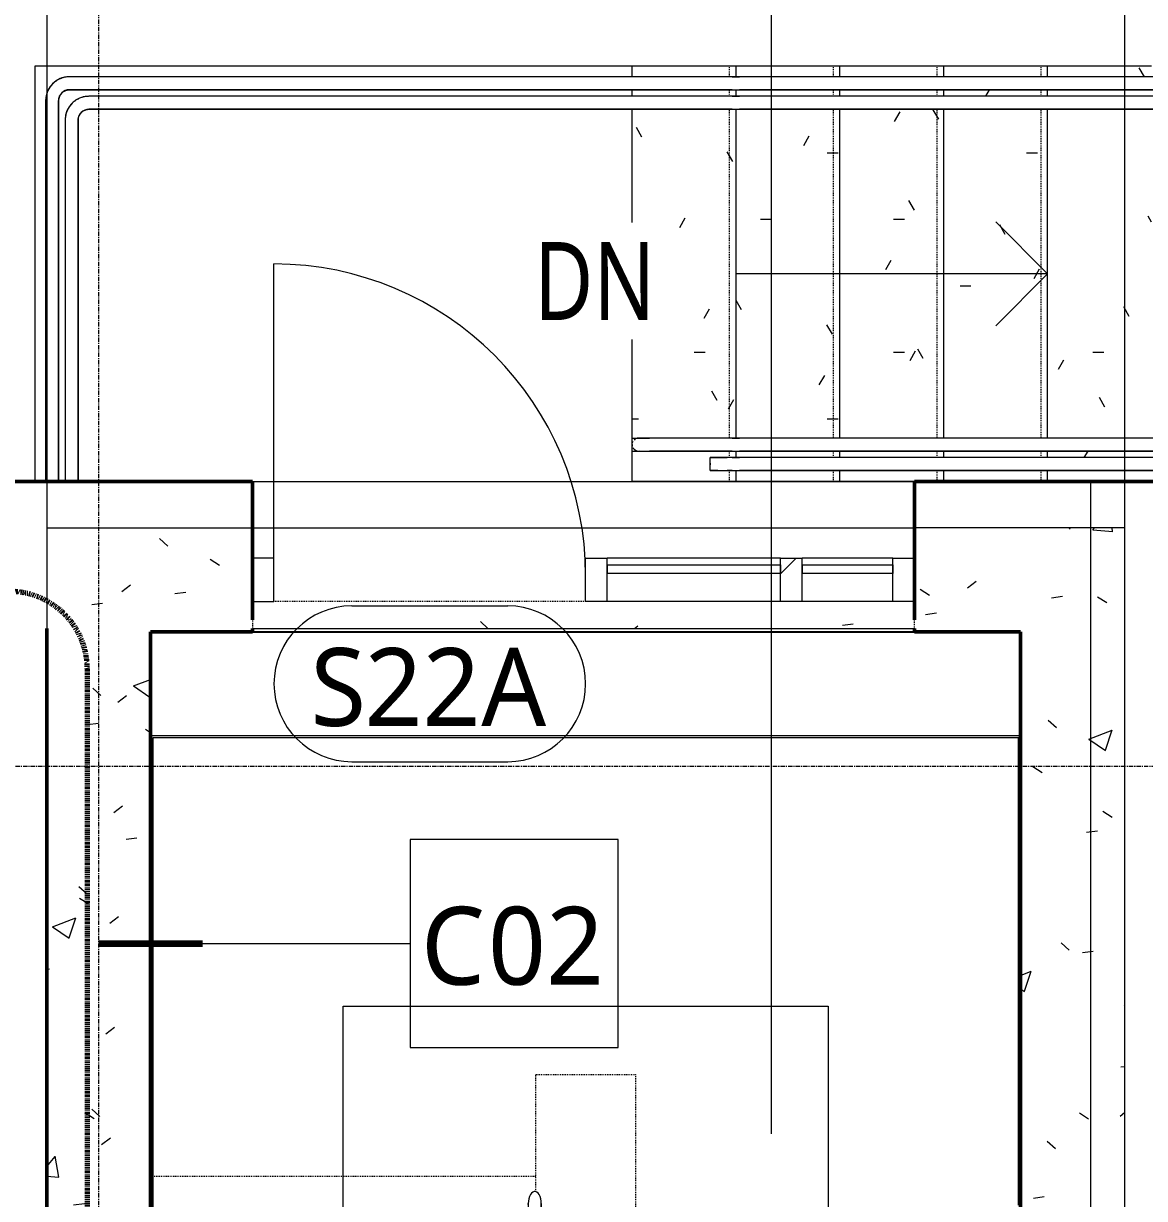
# Model space of a CAD drawing. Header units: inches. Extents: x -1548 to 1644, y -860 to 924.
# Drawn here: x -599.7 to -470.2, y 447.5 to 583.3 of the extents above; entities that cross this region are included whole.
import ezdxf

# ---------------------------------------------------------------- set-up
doc = ezdxf.new("R2010")
doc.units = ezdxf.units.IN
doc.header["$MEASUREMENT"] = 0
for name, pattern in [('Dash Dot 3_16_', [0.3125, 0.1875, -0.0625, 0, -0.0625]), ('Grid Line', [0.875, 0.5, -0.125, 0.125, -0.125]), ('Overhead 1_16_', [0.101562, 0.0625, -0.039062])]:
    doc.linetypes.add(name, pattern=pattern)
for name, color, linetype, lineweight in [('A-ANNO-DIMS', 211, 'Continuous', 9), ('A-ANNO-DIMS-96', 211, 'Continuous', 9), ('A-ANNO-SYMB', 150, 'Continuous', 9), ('A-DOOR', 31, 'Continuous', 13), ('A-DOOR-IDEN', 31, 'Continuous', 9), ('A-FLOR', 192, 'Continuous', 13), ('A-FLOR-HRAL', 11, 'Continuous', 9), ('A-GLAZ-CURT', 52, 'Continuous', 9), ('A-GLAZ-CWMG', 51, 'Continuous', 9), ('A-WALL', 113, 'Continuous', 13), ('A-WALL-IDEN', 211, 'Continuous', 9), ('A-WALL-PATT', 111, 'Continuous', 13), ('E-ARBL-BNDY', 71, 'Continuous', 9), ('G-ANNO-SYMB', 111, 'Continuous', 9), ('S-FNDN', 32, 'Continuous', 13), ('S-GRID', 1, 'Continuous', 9), ('S-STRS', 31, 'Continuous', 9), ('S-STRS-ANNO', 31, 'Continuous', 9), ('S-STRS-IDEN', 31, 'Continuous', 9), ('S-STRS-MBND', 31, 'Overhead 1_16_', 9)]:
    doc.layers.add(name, color=color, linetype=linetype, lineweight=lineweight)
doc.styles.add('Trebuchet MS', font='trebuc.ttf', dxfattribs={"width": 0.8, "height": 9})
doc.styles.add('Trebuchet MS_1', font='trebuc.ttf', dxfattribs={"height": 9})
doc.dimstyles.new('Linear_-_3_32__Trebuchet_MS', dxfattribs={"dimscale": 12, "dimtxt": 9.278558, "dimasz": 0.375, "dimexe": 0.5, "dimexo": 0.5, "dimgap": 0.125, "dimtad": 1, "dimdec": 4, "dimrnd": 0.0625, "dimzin": 3, "dimdsep": 46, "dimlunit": 4, "dimtxsty": 'Trebuchet MS', "dimblk1": 'OBLIQUE', "dimblk2": 'OBLIQUE', "dimsah": 1, "dimcen": 0.09, "dimdle": 0.375, "dimazin": 0, "dimtfac": 1, "dimtdec": 4, "dimtix": 1, "dimtmove": 0, "dimatfit": 3, "dimfxl": 1, "dimtvp": 1, "dimfrac": 2, "dimtolj": 1, "dimtzin": 0, "dimarcsym": 2})
pattern_1 = [(50, (0, 0), (27.5427, -2.4099), [2.88, -31.68]), (355, (0, 0), (-5.3278, 28.8843), [2.304, -25.344]), (100.451, (2.295, -0.2), (22.2153, 26.4739), [2.448, -26.924]), (46.184, (0, 7.68), (40.9819, -6.3564), [4.32, -47.52]), (96.636, (3.415, 7.15), (35.8907, 37.4062), [3.671, -40.386]), (351.184, (0, 7.68), (35.891, 37.4062), [3.456, -38.016]), (21, (3.84, 5.76), (22.92104, -15.4607), [2.88, -31.68]), (326, (3.84, 5.76), (9.3435, 27.8457), [2.304, -25.344]), (71.451, (5.75, 4.472), (32.2648, 12.3844), [2.448, -26.924]), (37.5, (0, 0), (0.46686, 12.78271), [1.267, -23.77, 1.267, -24.461, -25.44]), (37.5, (0, 0), (0.46686, 12.78271), [-50.765, 1.267, -24.173]), (7.5, (0, 0), (10.1016, 15.1451), [1.267, -13.402, 1.267, -23.194, -9.696]), (7.5, (0, 0), (10.1016, 15.1451), [-39.13, 1.267, -8.429]), (327.5, (-8.563, 0), (20.49916, -0.86578), [1.267, -8.333, 1.267, -28.685, -39.744]), (327.5, (-8.563, 0), (20.49916, -0.86578), [-39.552, 1.267, -38.477]), (317.5, (-12.403, 0), (22.39478, 3.8443), [1.267, -11.213, 1.267, -18.624, -28.224]), (317.5, (-12.403, 0), (22.39478, 3.8443), [-32.371, 1.267, -26.957])]
pattern_2 = [(0, (0, 0), (30.72, 7.68), [1.267, -21.773, 1.267, -21.773, -122.88]), (0, (0, 0), (30.72, 7.68), [-46.08, 1.267, -44.813, 1.267, -21.773, -53.76]), (0, (0, 0), (30.72, 7.68), [-115.2, 1.267, -14.093, 1.267, -37.133]), (120, (11.52, 3.84), (-22.011075, 22.7643), [1.267, -21.773, 1.267, -21.773, -122.88]), (120, (11.52, 3.84), (-22.011075, 22.7643), [-46.08, 1.267, -44.813, 1.267, -21.773, -53.76]), (120, (11.52, 3.84), (-22.011075, 22.7643), [-115.2, 1.267, -14.093, 1.267, -37.133]), (240, (15.36, 19.2), (-8.708925, -30.4443), [1.267, -21.773, 1.267, -21.773, -122.88]), (240, (15.36, 19.2), (-8.708925, -30.4443), [-46.08, 1.267, -44.813, 1.267, -21.773, -53.76]), (240, (15.36, 19.2), (-8.708925, -30.4443), [-115.2, 1.267, -14.093, 1.267, -37.133])]

# ---------------------------------------------------------------- blocks, each defined once
blk = doc.blocks.new('Snowdon Towers Sample Electrical_rvt-1-L1')
at = {"layer": 'E-ARBL-BNDY', "color": 253}
for p in [(-602.38, 530.38), (-476.38, 230.5)]:
    blk.add_line(p, (-476.38, 530.38), dxfattribs=at)
blk = doc.blocks.new('Handrail Type - Handrail_Internal_-881978-L1')
at = {"layer": 'A-FLOR-HRAL'}
for p, q in [((-541.38, 446.94), (-541.38, 416.09)), ((-539.88, 416.5), (-539.88, 446.94))]:
    blk.add_line(p, q, dxfattribs=at)
at = {"layer": 'A-FLOR-HRAL', "flags": 128}
for points in [[(-539.88, 446.94), (-539.89, 447.23), (-539.94, 447.51), (-540.02, 447.76), (-540.12, 447.98), (-540.25, 448.15), (-540.39, 448.27), (-540.55, 448.34), (-540.7, 448.34), (-540.86, 448.27), (-541, 448.15), (-541.13, 447.98), (-541.23, 447.76), (-541.31, 447.51), (-541.36, 447.23), (-541.38, 446.94)], [(-539.88, 446.94), (-539.89, 446.64), (-539.94, 446.36), (-540.02, 446.11), (-540.12, 445.89), (-540.25, 445.72), (-540.39, 445.6), (-540.55, 445.54), (-540.7, 445.54), (-540.86, 445.6), (-541, 445.72), (-541.13, 445.89), (-541.23, 446.11), (-541.31, 446.36), (-541.36, 446.64), (-541.38, 446.94)], [(-541.38, 383.55), (-541.38, 383.66), (-541.38, 383.77), (-541.38, 383.88), (-541.38, 383.99), (-541.38, 384.09), (-541.38, 384.2), (-541.38, 384.31)], [(-539.88, 384.61), (-539.88, 384.52), (-539.88, 384.42), (-539.88, 384.31)]]:
    blk.add_lwpolyline(points, dxfattribs=at)
blk = doc.blocks.new('Door-Curtain-Wall-Single-Storefront - Door-Curtain-Wall-Single-Storefront-2335352-L1')
at = {"layer": 'A-DOOR', "lineweight": 9}
blk.add_line((-18, 2.5), (-18, 36.5), dxfattribs=at)
blk.add_arc((-18, 0.5), 36, 360, 90, dxfattribs=at)
blk = doc.blocks.new('Rectangular Mullion - 2_5_ x 5_ rectangular _Orange_-2335353-L1')
at = {"layer": 'A-GLAZ-CWMG'}
h = blk.add_hatch(dxfattribs=at)
h.set_pattern_fill('FP_2', color=256, style=0, pattern_type=2)
h.set_pattern_definition([(315, (496.75, 519), (6.36396, 6.36396), [])])
h.paths.add_polyline_path([(0, 2.5), (0, -2.5), (-2.5, -2.5), (-2.5, 2.5)])
at = {"layer": 'A-GLAZ-CWMG', "lineweight": 20}
for p, q in [((0, 2.5), (-2.5, 2.5)), ((-2.5, 2.5), (-2.5, -2.5)), ((0, 2.5), (0, -2.5)), ((-2.5, -2.5), (0, -2.5))]:
    blk.add_line(p, q, dxfattribs=at)
blk = doc.blocks.new('Rectangular Mullion - 2_5_ x 5_ rectangular _Orange_-2335354-L1')
at = {"layer": 'A-GLAZ-CWMG'}
h = blk.add_hatch(dxfattribs=at)
h.set_pattern_fill('FP_3', color=256, style=0, pattern_type=2)
h.set_pattern_definition([(225, (-573.25, 519), (6.36396, -6.36396), [])])
h.paths.add_polyline_path([(-2.5, 2.5), (-2.5, -2.5), (0, -2.5), (0, 2.5)])
at = {"layer": 'A-GLAZ-CWMG', "lineweight": 20}
for p, q in [((0, 2.5), (-2.5, 2.5)), ((-2.5, 2.5), (-2.5, -2.5)), ((0, 2.5), (0, -2.5)), ((-2.5, -2.5), (0, -2.5))]:
    blk.add_line(p, q, dxfattribs=at)
blk = doc.blocks.new('System Panel - Glazed-958540-L1')
at = {"layer": 'A-GLAZ-CURT'}
for p, q in [((-5.25, 1.75), (5.25, 1.75)), ((-5.25, 1.75), (-5.25, 0.75)), ((5.25, 1.75), (5.25, 0.75)), ((5.25, 0.75), (-5.25, 0.75))]:
    blk.add_line(p, q, dxfattribs=at)
blk = doc.blocks.new('Rectangular Mullion - 2_5_ x 5_ rectangular _Orange_-946229-L1')
at = {"layer": 'A-GLAZ-CWMG'}
for p, q in [((-499.25, 521.5), (-509.75, 521.5)), ((-499.25, 516.5), (-509.75, 516.5))]:
    blk.add_line(p, q, dxfattribs=at)
blk = doc.blocks.new('Rectangular Mullion - 2_5_ x 5_ rectangular _Black_-959433-L1')
at = {"layer": 'A-GLAZ-CWMG'}
h = blk.add_hatch(dxfattribs=at)
h.set_pattern_fill('FP_4', color=256, style=0, pattern_type=2)
h.set_pattern_definition([(315, (511, 519), (6.36396, 6.36396), [])])
h.paths.add_polyline_path([(1.25, 2.5), (1.25, -2.5), (-1.25, -2.5), (-1.25, 2.5)])
at = {"layer": 'A-GLAZ-CWMG', "lineweight": 20}
for p, q in [((1.25, 2.5), (-1.25, 2.5)), ((-1.25, 2.5), (-1.25, -2.5)), ((1.25, 2.5), (1.25, -2.5)), ((-1.25, -2.5), (1.25, -2.5))]:
    blk.add_line(p, q, dxfattribs=at)
blk = doc.blocks.new('System Panel - Glazed-959385-L1')
at = {"layer": 'A-GLAZ-CURT'}
for p, q in [((-10, 1.75), (10, 1.75)), ((-10, 1.75), (-10, 0.75)), ((10, 1.75), (10, 0.75)), ((10, 0.75), (-10, 0.75))]:
    blk.add_line(p, q, dxfattribs=at)
blk = doc.blocks.new('Rectangular Mullion - 2_5_ x 5_ rectangular _Orange_-959425-L1')
at = {"layer": 'A-GLAZ-CWMG'}
for p, q in [((-512.25, 521.5), (-532.25, 521.5)), ((-512.25, 516.5), (-532.25, 516.5))]:
    blk.add_line(p, q, dxfattribs=at)
blk = doc.blocks.new('Rectangular Mullion - 2_5_ x 5_ rectangular _Black_-V27-L1')
at = {"layer": 'A-GLAZ-CWMG', "lineweight": 20}
for p, q in [((1.25, 2.5), (-1.25, 2.5)), ((-1.25, 2.5), (-1.25, -2.5)), ((1.25, 2.5), (1.25, -2.5)), ((-1.25, -2.5), (1.25, -2.5))]:
    blk.add_line(p, q, dxfattribs=at)
blk = doc.blocks.new('Top Rail Type - Top Rail_Internal_-2235282-L1')
at = {"layer": 'A-FLOR-HRAL'}
for p, q in [((-517.84, 533.13), (-518.38, 533.13)), ((-385.71, 533.13), (-517.29, 533.13)), ((-518.38, 531.63), (-517.84, 531.63)), ((-517.29, 531.63), (-385.71, 531.63))]:
    blk.add_line(p, q, dxfattribs=at)
at = {"layer": 'A-FLOR-HRAL', "flags": 128}
for points in [[(-518.38, 533.13), (-518.42, 533.13), (-518.47, 533.13), (-518.52, 533.13), (-518.57, 533.13), (-518.62, 533.13), (-518.67, 533.13), (-518.72, 533.13), (-518.77, 533.13), (-518.82, 533.13), (-518.86, 533.13), (-518.91, 533.13), (-518.95, 533.13), (-519, 533.13), (-519.04, 533.13), (-519.08, 533.13), (-519.12, 533.13), (-519.16, 533.13), (-519.2, 533.13), (-519.24, 533.13), (-519.27, 533.13), (-519.31, 533.13), (-519.34, 533.13), (-519.37, 533.13), (-519.4, 533.13), (-519.43, 533.13), (-519.45, 533.13), (-519.48, 533.13), (-519.5, 533.13), (-519.52, 533.13), (-519.54, 533.13), (-519.56, 533.13), (-519.57, 533.13), (-519.59, 533.13), (-519.6, 533.13), (-519.61, 533.13), (-519.61, 533.13), (-519.62, 533.13), (-519.62, 533.13), (-519.63, 533.13)], [(-517.29, 533.13), (-517.33, 533.13), (-517.38, 533.13), (-517.43, 533.13), (-517.47, 533.13), (-517.52, 533.13), (-517.57, 533.13), (-517.62, 533.13), (-517.67, 533.13), (-517.72, 533.13), (-517.77, 533.13), (-517.82, 533.13), (-517.84, 533.13)], [(-519.63, 531.63), (-519.62, 531.63), (-519.62, 531.63), (-519.62, 531.63), (-519.61, 531.63), (-519.6, 531.63), (-519.59, 531.63), (-519.58, 531.63), (-519.56, 531.63), (-519.54, 531.63), (-519.53, 531.63), (-519.51, 531.63), (-519.48, 531.63), (-519.46, 531.63), (-519.43, 531.63), (-519.41, 531.63), (-519.38, 531.63), (-519.35, 531.63), (-519.31, 531.63), (-519.28, 531.63), (-519.25, 531.63), (-519.21, 531.63), (-519.17, 531.63), (-519.13, 531.63), (-519.09, 531.63), (-519.05, 531.63), (-519.01, 531.63), (-518.96, 531.63), (-518.92, 531.63), (-518.87, 531.63), (-518.83, 531.63), (-518.78, 531.63), (-518.73, 531.63), (-518.69, 531.63), (-518.64, 531.63), (-518.59, 531.63), (-518.54, 531.63), (-518.49, 531.63), (-518.44, 531.63), (-518.39, 531.63), (-518.38, 531.63)], [(-517.84, 531.63), (-517.79, 531.63), (-517.74, 531.63), (-517.69, 531.63), (-517.64, 531.63), (-517.59, 531.63), (-517.54, 531.63), (-517.49, 531.63), (-517.45, 531.63), (-517.4, 531.63), (-517.35, 531.63), (-517.31, 531.63), (-517.29, 531.63)]]:
    blk.add_lwpolyline(points, dxfattribs=at)
blk = doc.blocks.new('Top Rail Type - Top Rail_Internal_-V79-L1')
at = {"layer": 'A-FLOR-HRAL'}
for p, q in [((-520.38, 531.63), (-520.38, 533.13)), ((-520.38, 533.13), (-518.38, 533.13)), ((-517.84, 533.13), (-518.38, 533.13)), ((-517.84, 533.13), (-516.96, 533.13)), ((-373.79, 533.13), (-516.96, 533.13)), ((-520.38, 531.63), (-518.38, 531.63)), ((-517.84, 531.63), (-518.38, 531.63)), ((-517.84, 531.63), (-516.96, 531.63)), ((-373.79, 531.63), (-516.96, 531.63))]:
    blk.add_line(p, q, dxfattribs=at)
blk = doc.blocks.new('Handrail Type - Handrail_Internal_-2235297-L1')
at = {"layer": 'A-FLOR-HRAL'}
for p, q in [((-519, 533.13), (-520.38, 533.13)), ((-520.38, 532.47), (-520.38, 532.28)), ((-520.38, 531.63), (-519.46, 531.63))]:
    blk.add_line(p, q, dxfattribs=at)
at = {"layer": 'A-FLOR-HRAL', "flags": 128}
for points in [[(-517.29, 533.13), (-517.33, 533.13), (-517.38, 533.13), (-517.43, 533.13), (-517.47, 533.13), (-517.52, 533.13), (-517.57, 533.13), (-517.62, 533.13), (-517.67, 533.13), (-517.72, 533.13), (-517.77, 533.13), (-517.82, 533.13), (-517.84, 533.13)], [(-517.84, 531.63), (-517.79, 531.63), (-517.74, 531.63), (-517.69, 531.63), (-517.64, 531.63), (-517.59, 531.63), (-517.54, 531.63), (-517.49, 531.63), (-517.45, 531.63), (-517.4, 531.63), (-517.35, 531.63), (-517.31, 531.63), (-517.29, 531.63)]]:
    blk.add_lwpolyline(points, dxfattribs=at)
blk = doc.blocks.new('Handrail Type - Handrail_Internal_-V80-L1')
at = {"layer": 'A-FLOR-HRAL'}
for p, q in [((-520.38, 531.63), (-520.38, 533.13)), ((-519, 533.13), (-520.38, 533.13)), ((-517.84, 533.13), (-517.29, 533.13)), ((-519.46, 531.63), (-520.38, 531.63)), ((-517.84, 531.63), (-517.29, 531.63))]:
    blk.add_line(p, q, dxfattribs=at)
blk = doc.blocks.new('Handrail Type - Handrail_Internal_-2235311-L1')
at = {"layer": 'A-FLOR-HRAL'}
for p, q in [((-517.84, 535.38), (-527.38, 535.38)), ((-385.71, 535.38), (-517.29, 535.38)), ((-527.38, 533.88), (-517.84, 533.88)), ((-517.29, 533.88), (-385.71, 533.88))]:
    blk.add_line(p, q, dxfattribs=at)
at = {"layer": 'A-FLOR-HRAL', "flags": 128}
for points in [[(-527.38, 535.38), (-527.42, 535.38), (-527.47, 535.38), (-527.52, 535.38), (-527.57, 535.38), (-527.62, 535.38), (-527.67, 535.38), (-527.72, 535.38), (-527.77, 535.38), (-527.82, 535.38), (-527.86, 535.38), (-527.91, 535.38), (-527.95, 535.38), (-528, 535.38), (-528.04, 535.38), (-528.08, 535.38), (-528.12, 535.38), (-528.16, 535.38), (-528.2, 535.38), (-528.24, 535.38), (-528.27, 535.38), (-528.31, 535.38), (-528.34, 535.38), (-528.37, 535.38), (-528.4, 535.38), (-528.43, 535.38), (-528.45, 535.38), (-528.48, 535.38), (-528.5, 535.38), (-528.52, 535.38), (-528.54, 535.38), (-528.56, 535.38), (-528.57, 535.38), (-528.59, 535.38), (-528.6, 535.38), (-528.61, 535.38), (-528.61, 535.38), (-528.62, 535.38), (-528.62, 535.38), (-528.63, 535.38)], [(-517.29, 535.38), (-517.33, 535.38), (-517.38, 535.38), (-517.43, 535.38), (-517.47, 535.38), (-517.52, 535.38), (-517.57, 535.38), (-517.62, 535.38), (-517.67, 535.38), (-517.72, 535.38), (-517.77, 535.38), (-517.82, 535.38), (-517.84, 535.38)], [(-528.63, 533.88), (-528.62, 533.88), (-528.62, 533.88), (-528.62, 533.88), (-528.61, 533.88), (-528.6, 533.88), (-528.59, 533.88), (-528.58, 533.88), (-528.56, 533.88), (-528.54, 533.88), (-528.53, 533.88), (-528.51, 533.88), (-528.48, 533.88), (-528.46, 533.88), (-528.43, 533.88), (-528.41, 533.88), (-528.38, 533.88), (-528.35, 533.88), (-528.31, 533.88), (-528.28, 533.88), (-528.25, 533.88), (-528.21, 533.88), (-528.17, 533.88), (-528.13, 533.88), (-528.09, 533.88), (-528.05, 533.88), (-528.01, 533.88), (-527.96, 533.88), (-527.92, 533.88), (-527.87, 533.88), (-527.83, 533.88), (-527.78, 533.88), (-527.73, 533.88), (-527.69, 533.88), (-527.64, 533.88), (-527.59, 533.88), (-527.54, 533.88), (-527.49, 533.88), (-527.44, 533.88), (-527.39, 533.88), (-527.38, 533.88)], [(-517.84, 533.88), (-517.79, 533.88), (-517.74, 533.88), (-517.69, 533.88), (-517.64, 533.88), (-517.59, 533.88), (-517.54, 533.88), (-517.49, 533.88), (-517.45, 533.88), (-517.4, 533.88), (-517.35, 533.88), (-517.31, 533.88), (-517.29, 533.88)]]:
    blk.add_lwpolyline(points, dxfattribs=at)
at = {"layer": 'A-FLOR-HRAL'}
for start, end in [(150, 165), (90, 135), (82.3804, 90), (180, 195), (210, 270), (270, 282.7971)]:
    blk.add_arc((-528.63, 534.63), 0.75, start, end, dxfattribs=at)
blk = doc.blocks.new('Handrail Type - Handrail_Internal_-V81-L1')
at = {"layer": 'A-FLOR-HRAL'}
for p, q in [((-529.38, 533.88), (-529.38, 535.38)), ((-529.38, 535.38), (-527.38, 535.38)), ((-517.84, 535.38), (-527.38, 535.38)), ((-517.84, 535.38), (-516.96, 535.38)), ((-373.79, 535.38), (-516.96, 535.38)), ((-529.38, 533.88), (-527.38, 533.88)), ((-517.84, 533.88), (-527.38, 533.88)), ((-517.84, 533.88), (-516.96, 533.88)), ((-373.79, 533.88), (-516.96, 533.88))]:
    blk.add_line(p, q, dxfattribs=at)
blk = doc.blocks.new('Top Rail Type - Top Rail_Internal_-2235614-L1')
at = {"layer": 'A-FLOR-HRAL'}
for p, q in [((-517.84, 577.13), (-594.38, 577.13)), ((-385.71, 577.13), (-517.29, 577.13)), ((-594.38, 575.62), (-517.84, 575.62)), ((-517.29, 575.62), (-385.71, 575.62)), ((-597.13, 574.38), (-597.13, 533.38)), ((-595.63, 533.38), (-595.63, 574.38)), ((-597.13, 533.38), (-597.13, 530.38)), ((-595.63, 530.38), (-595.63, 533.38))]:
    blk.add_line(p, q, dxfattribs=at)
at = {"layer": 'A-FLOR-HRAL', "flags": 128}
for points in [[(-594.38, 577.13), (-594.48, 577.12), (-594.59, 577.12), (-594.7, 577.11), (-594.81, 577.09), (-594.92, 577.07), (-595.03, 577.05), (-595.13, 577.02), (-595.24, 576.99), (-595.34, 576.95), (-595.45, 576.91), (-595.55, 576.86), (-595.64, 576.81), (-595.74, 576.76), (-595.84, 576.7), (-595.93, 576.64), (-596.02, 576.58), (-596.1, 576.51), (-596.19, 576.44), (-596.27, 576.37), (-596.35, 576.29), (-596.42, 576.21), (-596.49, 576.13), (-596.56, 576.04), (-596.63, 575.95), (-596.69, 575.86), (-596.75, 575.77), (-596.8, 575.67), (-596.85, 575.57), (-596.9, 575.47), (-596.94, 575.37), (-596.98, 575.27), (-597.01, 575.16), (-597.04, 575.06), (-597.06, 574.95), (-597.08, 574.84), (-597.1, 574.73), (-597.11, 574.62), (-597.12, 574.51), (-597.12, 574.4), (-597.13, 574.38)], [(-517.29, 577.13), (-517.33, 577.13), (-517.38, 577.13), (-517.43, 577.13), (-517.47, 577.13), (-517.52, 577.13), (-517.57, 577.13), (-517.62, 577.13), (-517.67, 577.13), (-517.72, 577.13), (-517.77, 577.13), (-517.82, 577.13), (-517.84, 577.13)], [(-595.63, 574.38), (-595.62, 574.42), (-595.62, 574.47), (-595.62, 574.52), (-595.61, 574.57), (-595.6, 574.62), (-595.59, 574.67), (-595.58, 574.72), (-595.56, 574.77), (-595.54, 574.82), (-595.53, 574.86), (-595.51, 574.91), (-595.48, 574.95), (-595.46, 575), (-595.43, 575.04), (-595.41, 575.08), (-595.38, 575.12), (-595.35, 575.16), (-595.31, 575.2), (-595.28, 575.24), (-595.25, 575.27), (-595.21, 575.31), (-595.17, 575.34), (-595.13, 575.37), (-595.09, 575.4), (-595.05, 575.43), (-595.01, 575.45), (-594.96, 575.48), (-594.92, 575.5), (-594.87, 575.52), (-594.83, 575.54), (-594.78, 575.56), (-594.73, 575.57), (-594.69, 575.59), (-594.64, 575.6), (-594.59, 575.61), (-594.54, 575.61), (-594.49, 575.62), (-594.44, 575.62), (-594.39, 575.62), (-594.38, 575.62)], [(-517.84, 575.62), (-517.79, 575.62), (-517.74, 575.62), (-517.69, 575.62), (-517.64, 575.62), (-517.59, 575.62), (-517.54, 575.62), (-517.49, 575.62), (-517.45, 575.62), (-517.4, 575.62), (-517.35, 575.62), (-517.31, 575.62), (-517.29, 575.62)]]:
    blk.add_lwpolyline(points, dxfattribs=at)
blk = doc.blocks.new('Top Rail Type - Top Rail_Internal_-V82-L1')
at = {"layer": 'A-FLOR-HRAL'}
for p, q in [((-517.84, 577.13), (-594.38, 577.13)), ((-517.84, 577.13), (-516.96, 577.13)), ((-373.79, 577.13), (-516.96, 577.13)), ((-517.84, 575.63), (-594.38, 575.63)), ((-517.84, 575.63), (-516.96, 575.63)), ((-373.79, 575.63), (-516.96, 575.63)), ((-597.13, 574.38), (-597.13, 530.38)), ((-595.63, 574.38), (-595.63, 530.38))]:
    blk.add_line(p, q, dxfattribs=at)
for radius in [2.75, 1.25]:
    blk.add_arc((-594.38, 574.38), radius, 90, 180, dxfattribs=at)
blk = doc.blocks.new('Handrail Type - Handrail_Internal_-2235629-L1')
at = {"layer": 'A-FLOR-HRAL', "flags": 128}
for points in [[(-594.38, 577.13), (-594.48, 577.12), (-594.59, 577.12), (-594.7, 577.11), (-594.81, 577.09), (-594.92, 577.07), (-595.03, 577.05), (-595.13, 577.02), (-595.24, 576.99), (-595.34, 576.95), (-595.45, 576.91), (-595.55, 576.86), (-595.64, 576.81), (-595.74, 576.76), (-595.84, 576.7), (-595.93, 576.64), (-596.02, 576.58), (-596.1, 576.51), (-596.19, 576.44), (-596.27, 576.37), (-596.35, 576.29), (-596.42, 576.21), (-596.49, 576.13), (-596.56, 576.04), (-596.63, 575.95), (-596.69, 575.86), (-596.75, 575.77), (-596.8, 575.67), (-596.85, 575.57), (-596.9, 575.47), (-596.94, 575.37), (-596.98, 575.27), (-597.01, 575.16), (-597.04, 575.06), (-597.06, 574.95), (-597.08, 574.84), (-597.1, 574.73), (-597.11, 574.62), (-597.12, 574.51), (-597.12, 574.4)], [(-517.29, 577.13), (-517.33, 577.13), (-517.38, 577.13), (-517.43, 577.13), (-517.47, 577.13), (-517.52, 577.13), (-517.57, 577.13), (-517.62, 577.13), (-517.67, 577.13), (-517.72, 577.13), (-517.77, 577.13), (-517.82, 577.13), (-517.84, 577.13)], [(-517.84, 575.63), (-517.79, 575.63), (-517.74, 575.63), (-517.69, 575.63), (-517.64, 575.63), (-517.59, 575.63), (-517.54, 575.63), (-517.49, 575.63), (-517.45, 575.63), (-517.4, 575.63), (-517.35, 575.63), (-517.31, 575.63), (-517.29, 575.63)]]:
    blk.add_lwpolyline(points, dxfattribs=at)
blk = doc.blocks.new('Handrail Type - Handrail_Internal_-V83-L1')
at = {"layer": 'A-FLOR-HRAL'}
for p, q in [((-517.84, 577.13), (-517.29, 577.13)), ((-517.84, 575.63), (-517.29, 575.63))]:
    blk.add_line(p, q, dxfattribs=at)
blk = doc.blocks.new('Handrail Type - Handrail_Internal_-2235643-L1')
at = {"layer": 'A-FLOR-HRAL'}
for p, q in [((-517.84, 574.88), (-592.13, 574.88)), ((-385.71, 574.88), (-517.29, 574.88)), ((-592.13, 573.37), (-517.84, 573.37)), ((-517.29, 573.37), (-385.71, 573.37)), ((-594.88, 572.13), (-594.88, 533.38)), ((-593.38, 533.38), (-593.38, 572.13)), ((-594.88, 533.38), (-594.88, 530.38)), ((-593.38, 530.38), (-593.38, 533.38))]:
    blk.add_line(p, q, dxfattribs=at)
at = {"layer": 'A-FLOR-HRAL', "flags": 128}
for points in [[(-592.13, 574.88), (-592.23, 574.87), (-592.34, 574.87), (-592.45, 574.86), (-592.56, 574.84), (-592.67, 574.82), (-592.78, 574.8), (-592.88, 574.77), (-592.99, 574.74), (-593.09, 574.7), (-593.2, 574.66), (-593.3, 574.61), (-593.39, 574.56), (-593.49, 574.51), (-593.59, 574.45), (-593.68, 574.39), (-593.77, 574.33), (-593.85, 574.26), (-593.94, 574.19), (-594.02, 574.12), (-594.1, 574.04), (-594.17, 573.96), (-594.24, 573.88), (-594.31, 573.79), (-594.38, 573.7), (-594.44, 573.61), (-594.5, 573.52), (-594.55, 573.42), (-594.6, 573.32), (-594.65, 573.22), (-594.69, 573.12), (-594.73, 573.02), (-594.76, 572.91), (-594.79, 572.81), (-594.81, 572.7), (-594.83, 572.59), (-594.85, 572.48), (-594.86, 572.37), (-594.87, 572.26), (-594.87, 572.15), (-594.88, 572.13)], [(-517.29, 574.88), (-517.33, 574.88), (-517.38, 574.88), (-517.43, 574.88), (-517.47, 574.88), (-517.52, 574.88), (-517.57, 574.88), (-517.62, 574.88), (-517.67, 574.88), (-517.72, 574.88), (-517.77, 574.88), (-517.82, 574.88), (-517.84, 574.88)], [(-593.38, 572.13), (-593.37, 572.17), (-593.37, 572.22), (-593.37, 572.27), (-593.36, 572.32), (-593.35, 572.37), (-593.34, 572.42), (-593.33, 572.47), (-593.31, 572.52), (-593.29, 572.57), (-593.28, 572.61), (-593.26, 572.66), (-593.23, 572.7), (-593.21, 572.75), (-593.18, 572.79), (-593.16, 572.83), (-593.13, 572.87), (-593.1, 572.91), (-593.06, 572.95), (-593.03, 572.99), (-593, 573.02), (-592.96, 573.06), (-592.92, 573.09), (-592.88, 573.12), (-592.84, 573.15), (-592.8, 573.18), (-592.76, 573.2), (-592.71, 573.23), (-592.67, 573.25), (-592.62, 573.27), (-592.58, 573.29), (-592.53, 573.31), (-592.48, 573.32), (-592.44, 573.34), (-592.39, 573.35), (-592.34, 573.36), (-592.29, 573.36), (-592.24, 573.37), (-592.19, 573.37), (-592.14, 573.37), (-592.13, 573.37)], [(-517.84, 573.37), (-517.79, 573.37), (-517.74, 573.37), (-517.69, 573.37), (-517.64, 573.37), (-517.59, 573.37), (-517.54, 573.37), (-517.49, 573.37), (-517.45, 573.37), (-517.4, 573.37), (-517.35, 573.37), (-517.31, 573.37), (-517.29, 573.37)]]:
    blk.add_lwpolyline(points, dxfattribs=at)
blk = doc.blocks.new('Handrail Type - Handrail_Internal_-V84-L1')
at = {"layer": 'A-FLOR-HRAL'}
for p, q in [((-517.84, 574.88), (-592.13, 574.88)), ((-517.84, 574.88), (-516.96, 574.88)), ((-373.79, 574.88), (-516.96, 574.88)), ((-517.84, 573.38), (-592.13, 573.38)), ((-517.84, 573.38), (-516.96, 573.38)), ((-373.79, 573.38), (-516.96, 573.38)), ((-594.88, 572.13), (-594.88, 530.38)), ((-593.38, 572.13), (-593.38, 530.38))]:
    blk.add_line(p, q, dxfattribs=at)
for radius in [2.75, 1.25]:
    blk.add_arc((-592.13, 572.13), radius, 90, 180, dxfattribs=at)
blk = doc.blocks.new('DIMBLOCK3-L1')
at = {"layer": 'A-ANNO-DIMS-96'}
for p, q in [((-774, 792.49), (-774, 798.49)), ((-597, 792.49), (-597, 798.49)), ((-774, 792.49), (-597, 792.49)), ((-774, 792.49), (-774, 506.38)), ((-597, 792.49), (-597, 519))]:
    blk.add_line(p, q, dxfattribs=at)
at = {"layer": 'A-ANNO-DIMS-96', "lineweight": 70}
for p, q in [((-774, 792.49), (-771.75, 794.74)), ((-597, 792.49), (-594.75, 794.74)), ((-774, 792.49), (-776.25, 790.24)), ((-597, 792.49), (-599.25, 790.24))]:
    blk.add_line(p, q, dxfattribs=at)
at = {"layer": 'A-ANNO-DIMS-96', "color": 0, "insert": (-699.1, 805.5), "char_height": 9, "width": 32.6479, "attachment_point": 1, "line_spacing_factor": 1.048425, "style": 'Trebuchet MS'}
blk.add_mtext('14\' - 9"', dxfattribs=at)
blk = doc.blocks.new('_Oblique')
at = {"color": 0, "linetype": 'ByBlock', "lineweight": -2}
blk.add_line((-0.5, -0.5), (0.5, 0.5), dxfattribs=at)
blk = doc.blocks.new('DIMBLOCK4-L1')
at = {"layer": 'A-ANNO-DIMS-96'}
for p, q in [((-597, 792.49), (-597, 798.49)), ((-472.5, 792.49), (-472.5, 798.49)), ((-597, 792.49), (-472.5, 792.49)), ((-597, 792.49), (-597, 519)), ((-472.5, 792.49), (-472.5, 447.94))]:
    blk.add_line(p, q, dxfattribs=at)
at = {"layer": 'A-ANNO-DIMS-96', "lineweight": 70}
for p, q in [((-597, 792.49), (-594.75, 794.74)), ((-472.5, 792.49), (-470.25, 794.74)), ((-597, 792.49), (-599.25, 790.24)), ((-472.5, 792.49), (-474.75, 790.24))]:
    blk.add_line(p, q, dxfattribs=at)
at = {"layer": 'A-ANNO-DIMS-96', "color": 0, "insert": (-556.77, 805.5), "char_height": 9, "width": 52.8406, "attachment_point": 1, "line_spacing_factor": 1.048425, "style": 'Trebuchet MS'}
blk.add_mtext('10\' - 4 1/2"', dxfattribs=at)
blk = doc.blocks.new('DIMBLOCK5-L1')
at = {"layer": 'A-ANNO-DIMS-96'}
for p, q in [((-472.5, 792.49), (-472.5, 798.49)), ((33, 792.49), (33, 798.49)), ((-472.5, 792.49), (33, 792.49)), ((-472.5, 792.49), (-472.5, 447.94)), ((33, 792.49), (33, 519))]:
    blk.add_line(p, q, dxfattribs=at)
at = {"layer": 'A-ANNO-DIMS-96', "lineweight": 70}
for p, q in [((-472.5, 792.49), (-470.25, 794.74)), ((33, 792.49), (35.25, 794.74)), ((-472.5, 792.49), (-474.75, 790.24)), ((33, 792.49), (30.75, 790.24))]:
    blk.add_line(p, q, dxfattribs=at)
at = {"layer": 'A-ANNO-DIMS-96', "color": 0, "insert": (-241.77, 805.5), "char_height": 9, "width": 52.8406, "attachment_point": 1, "line_spacing_factor": 1.048425, "style": 'Trebuchet MS'}
blk.add_mtext('42\' - 1 1/2"', dxfattribs=at)
blk = doc.blocks.new('DIMBLOCK17-L1')
at = {"layer": 'A-ANNO-DIMS-96'}
for p, q in [((-1338, 864.49), (-1338, 870.49)), ((753.06, 864.49), (753.06, 870.49)), ((-1342.5, 864.49), (757.56, 864.49)), ((-1338, 864.49), (-1338, 531)), ((753.06, 864.49), (753.06, 540.71))]:
    blk.add_line(p, q, dxfattribs=at)
at = {"layer": 'A-ANNO-DIMS-96', "lineweight": 70}
for p, q in [((-1338, 864.49), (-1335.75, 866.74)), ((753.06, 864.49), (755.31, 866.74)), ((-1338, 864.49), (-1340.25, 862.24)), ((753.06, 864.49), (750.81, 862.24))]:
    blk.add_line(p, q, dxfattribs=at)
at = {"layer": 'A-ANNO-DIMS-96', "color": 0, "insert": (-319.21, 877.5), "char_height": 9, "width": 64.1636, "attachment_point": 1, "line_spacing_factor": 1.048425, "style": 'Trebuchet MS'}
blk.add_mtext('174\' - 3 1/16"', dxfattribs=at)
blk = doc.blocks.new('Wall Tag - 1_4_-1225328-L1')
at = {"layer": 'A-WALL-IDEN'}
for p, q in [((-0.125, 0.125), (-0.125, -0.125)), ((0.125, 0.125), (-0.125, 0.125)), ((0.125, -0.125), (0.125, 0.125)), ((-0.125, -0.125), (0.125, -0.125))]:
    blk.add_line(p, q, dxfattribs=at)
blk = doc.blocks.new('Door Tag - Door Tag-2240266-L1')
at = {"layer": 'A-DOOR-IDEN'}
for p, q in [((-0.09375, 0.09375), (0.09375, 0.09375)), ((-0.09375, -0.09375), (0.09375, -0.09375))]:
    blk.add_line(p, q, dxfattribs=at)
for centre, start, end in [((-0.09375, 0), 90, 270), ((0.09375, 0), 270, 90)]:
    blk.add_arc(centre, 0.09375, start, end, dxfattribs=at)

msp = doc.modelspace()

# ---------------------------------------------------------------- hatches: boundary and pattern name
at = {"layer": 'A-WALL-PATT', "lineweight": 9}
h = msp.add_hatch(dxfattribs=at)
h.set_pattern_fill('FP_1', color=256, style=0, pattern_type=2)
h.set_pattern_definition(pattern_1)
h.paths.add_polyline_path([(-585, 514.40664), (-585, 525), (-597, 525), (-597, 514.40664), (-592.61412, 514.40664)])
h = msp.add_hatch(dxfattribs=at)
h.set_pattern_fill('FP_1', color=256, style=0, pattern_type=2)
h.set_pattern_definition(pattern_1)
h.paths.add_polyline_path([(-496.75, 514.40664), (-484.5, 514.40664), (-484.5, 525), (-496.75, 525)])
h.paths.add_polyline_path([(-580.51984, 514.40664), (-573.25, 514.40664), (-573.25, 525), (-585, 525), (-585, 514.40664)])
h = msp.add_hatch(dxfattribs=at)
h.set_pattern_fill('FP_1', color=256, style=0, pattern_type=2)
h.set_pattern_definition(pattern_1)
h.paths.add_polyline_path([(-484.5, 514.40664), (-472.5, 514.40664), (-472.5, 525), (-484.5, 525)])
h = msp.add_hatch(dxfattribs=at)
h.set_pattern_fill('FP_1', color=256, style=0, pattern_type=2)
h.set_pattern_definition(pattern_1)
h.paths.add_polyline_path([(-585, 428.375), (-585, 513.40664), (-597, 513.40664), (-597, 428.375)])
h = msp.add_hatch(dxfattribs=at)
h.set_pattern_fill('FP_1', color=256, style=0, pattern_type=2)
h.set_pattern_definition(pattern_1)
h.paths.add_polyline_path([(-496.75, 513.40664), (-484.5, 513.40664), (-484.5, 514.40664), (-585, 514.40664), (-585, 513.40664), (-507.95411, 513.40664)])
h = msp.add_hatch(dxfattribs=at)
h.set_pattern_fill('FP_1', color=256, style=0, pattern_type=2)
h.set_pattern_definition(pattern_1)
h.paths.add_polyline_path([(-484.5, 435), (-472.5, 435), (-472.5, 513.40664), (-484.5, 513.40664), (-484.5, 443.03255)])
at = {"layer": 'S-STRS'}
h = msp.add_hatch(dxfattribs=at)
h.set_pattern_fill('FP_24', color=256, style=0, pattern_type=2)
h.set_pattern_definition(pattern_2)
h.paths.add_polyline_path([(-529.375, 530.375), (-517.375, 530.375), (-517.38802, 531.63719), (-517.64688, 531.63312), (-517.84008, 531.625), (-520.375, 531.65056), (-520.375, 533.125), (-517.375, 533.14722), (-517.375, 533.88813), (-517.55696, 533.875), (-517.84008, 533.875), (-528.7447, 533.90423), (-528.96815, 534.00293), (-529.27452, 534.25), (-529.33982, 534.46816), (-529.32698, 534.53862), (-529.375, 534.53862), (-529.375, 531.625)])
h.paths.add_polyline_path([(-529.375, 534.625), (-529.29424, 534.90142), (-529.22932, 535.05891), (-529.0983, 535.1834), (-528.68896, 535.35977), (-526.09554, 535.375), (-517.375, 535.375), (-517.375, 573.38813), (-517.55696, 573.375), (-517.84008, 573.375), (-529.375, 573.375), (-529.375, 534.66572)])
h.paths.add_polyline_path([(-517.84008, 574.84944), (-517.375, 574.875), (-517.375, 575.63813), (-517.55696, 575.625), (-517.84008, 575.625), (-529.375, 575.625), (-529.375, 574.875), (-517.84008, 574.875)])
h.paths.add_polyline_path([(-517.84008, 577.09944), (-517.375, 577.125), (-517.375, 578.375), (-529.375, 578.375), (-529.375, 577.125), (-517.84008, 577.125)])
h = msp.add_hatch(dxfattribs=at)
h.set_pattern_fill('FP_24', color=256, style=0, pattern_type=2)
h.set_pattern_definition(pattern_2)
h.paths.add_polyline_path([(-505.375, 530.375), (-505.375, 531.625), (-517.375, 531.59921), (-517.375, 530.375), (-507.95411, 530.375)])
h.paths.add_polyline_path([(-517.20291, 533.09944), (-517.18087, 533.125), (-505.375, 533.125), (-505.375, 533.875), (-517.375, 533.875), (-517.375, 533.11187), (-517.28855, 533.10563)])
h.paths.add_polyline_path([(-517.20291, 535.34944), (-517.20291, 535.375), (-505.375, 535.375), (-505.375, 573.375), (-517.375, 573.375), (-517.375, 535.36187), (-517.28855, 535.35563)])
h.paths.add_polyline_path([(-517.20291, 574.84944), (-517.20291, 574.875), (-505.375, 574.875), (-505.375, 575.625), (-517.375, 575.59921), (-517.375, 574.86187), (-517.28855, 574.85563)])
h.paths.add_polyline_path([(-517.20291, 577.09944), (-517.20291, 577.125), (-505.375, 577.125), (-505.375, 578.375), (-517.375, 578.375), (-517.375, 577.11187), (-517.28855, 577.10563)])
h = msp.add_hatch(dxfattribs=at)
h.set_pattern_fill('FP_22', color=256, style=0, pattern_type=2)
h.set_pattern_definition(pattern_2)
h.paths.add_polyline_path([(-505.375, 530.375), (-493.375, 530.375), (-493.375, 531.625), (-505.375, 531.625)])
h.paths.add_polyline_path([(-505.375, 533.125), (-493.375, 533.125), (-493.375, 533.875), (-505.375, 533.875)])
h.paths.add_polyline_path([(-505.375, 535.375), (-493.375, 535.375), (-493.375, 573.375), (-505.375, 573.375), (-505.375, 539.99024)])
h.paths.add_polyline_path([(-495.85982, 574.875), (-493.375, 574.875), (-493.375, 575.625), (-505.375, 575.625), (-505.375, 574.875)])
h.paths.add_polyline_path([(-505.375, 577.125), (-493.375, 577.125), (-493.375, 578.375), (-505.375, 578.375)])
h = msp.add_hatch(dxfattribs=at)
h.set_pattern_fill('FP_18', color=256, style=0, pattern_type=2)
h.set_pattern_definition(pattern_2)
h.paths.add_polyline_path([(-493.375, 530.375), (-481.375, 530.375), (-481.375, 531.625), (-493.375, 531.625)])
h.paths.add_polyline_path([(-493.375, 533.125), (-481.375, 533.125), (-481.375, 533.875), (-493.375, 533.875)])
h.paths.add_polyline_path([(-493.375, 535.375), (-481.375, 535.375), (-481.375, 573.375), (-493.375, 573.375), (-493.375, 539.99024)])
h.paths.add_polyline_path([(-493.375, 574.875), (-481.375, 574.875), (-481.375, 575.625), (-493.375, 575.625)])
h.paths.add_polyline_path([(-481.375, 577.125), (-481.375, 578.375), (-493.375, 578.375), (-493.375, 577.125), (-483.76554, 577.125)])
h = msp.add_hatch(dxfattribs=at)
h.set_pattern_fill('FP_18', color=256, style=0, pattern_type=2)
h.set_pattern_definition(pattern_2)
h.paths.add_polyline_path([(-469.375, 530.375), (-469.375, 531.625), (-481.375, 531.625), (-481.375, 530.375), (-472.5, 530.375)])
h.paths.add_polyline_path([(-471.67125, 533.125), (-469.375, 533.125), (-469.375, 533.875), (-481.375, 533.875), (-481.375, 533.125)])
h.paths.add_polyline_path([(-481.375, 535.375), (-469.375, 535.375), (-469.375, 573.375), (-481.375, 573.375), (-481.375, 539.99024)])
h.paths.add_polyline_path([(-471.67125, 574.875), (-469.375, 574.875), (-469.375, 575.625), (-481.375, 575.625), (-481.375, 574.875)])
h.paths.add_polyline_path([(-481.375, 577.125), (-469.375, 577.125), (-469.375, 578.375), (-481.375, 578.375)])

# ---------------------------------------------------------------- linework, layer by layer
at = {"layer": 'A-ANNO-SYMB', "linetype": 'Dash Dot 3_16_', "lineweight": 70}
msp.add_line((-592.31081, 104.85932), (-592.31081, 508.6711), dxfattribs=at)
msp.add_arc((-601.31081, 508.6711), 9, 0, 90, dxfattribs=at)
at = {"layer": 'A-FLOR'}
for p, q in [((-598.375, 578.375), (-598.375, 530.375)), ((-529.375, 578.375), (-598.375, 578.375)), ((-573.25, 530.375), (-529.375, 530.375))]:
    msp.add_line(p, q, dxfattribs=at)
at = {"layer": 'A-WALL', "lineweight": 50}
for p, q in [((-573.25, 530.375), (-602.375, 530.375)), ((-573.25, 530.375), (-573.25, 514.40664)), ((-496.75, 530.375), (-496.75, 514.40664)), ((-467.125, 530.375), (-496.75, 530.375)), ((-597, 224.5), (-597, 513.40664)), ((-573.25, 513), (-573.25, 513.40664)), ((-496.75, 513), (-496.75, 513.40664)), ((-585, 513), (-573.25, 513)), ((-585, 513), (-585, 236.5)), ((-484.5, 513), (-496.75, 513)), ((-484.5, 236.5), (-484.5, 513))]:
    msp.add_line(p, q, dxfattribs=at)
at = {"layer": 'A-WALL'}
for p, q in [((-597, 525), (-597, 513.40664)), ((-597, 525), (-573.25, 525)), ((-472.5, 525), (-496.75, 525)), ((-472.5, 525), (-472.5, 224.5)), ((-573.25, 513.40664), (-496.75, 513.40664)), ((-484.5, 512.91877), (-585, 512.91877)), ((-496.75, 513), (-573.25, 513))]:
    msp.add_line(p, q, dxfattribs=at)
at = {"layer": 'A-WALL-IDEN', "lineweight": 90}
msp.add_line((-591, 476.99558), (-579, 476.99558), dxfattribs=at)
at = {"layer": 'A-WALL-IDEN'}
msp.add_line((-591, 476.99558), (-555, 476.99558), dxfattribs=at)
at = {"layer": 'G-ANNO-SYMB'}
msp.add_line((-513.28888, 454.99252), (-513.28888, 721.74026), dxfattribs=at)
at = {"layer": 'S-FNDN'}
for p, q in [((-573.25, 525), (-496.75, 525)), ((-484.5, 501), (-585, 501))]:
    msp.add_line(p, q, dxfattribs=at)
at = {"layer": 'S-GRID', "linetype": 'Grid Line'}
for p, q in [((-591, -522.73665), (-591, 873.5494)), ((-1479.1199, 497.5), (1029.23722, 497.5))]:
    msp.add_line(p, q, dxfattribs=at)
at = {"layer": 'S-STRS'}
for p, q in [((-529.375, 577.125), (-529.375, 578.375)), ((-517.375, 578.375), (-529.375, 578.375)), ((-505.375, 578.375), (-517.375, 578.375)), ((-517.375, 577.11187), (-517.375, 578.375)), ((-493.375, 578.375), (-505.375, 578.375)), ((-505.375, 577.125), (-505.375, 578.375)), ((-481.375, 578.375), (-493.375, 578.375)), ((-493.375, 577.125), (-493.375, 578.375)), ((-469.375, 578.375), (-481.375, 578.375)), ((-481.375, 577.125), (-481.375, 578.375)), ((-529.375, 574.875), (-529.375, 575.625)), ((-517.375, 574.86187), (-517.375, 575.63813)), ((-505.375, 574.875), (-505.375, 575.625)), ((-493.375, 574.875), (-493.375, 575.625)), ((-481.375, 574.875), (-481.375, 575.625)), ((-529.375, 530.375), (-529.375, 573.375)), ((-517.375, 535.36187), (-517.375, 573.38813)), ((-505.375, 535.375), (-505.375, 573.375)), ((-493.375, 535.375), (-493.375, 573.375)), ((-481.375, 535.375), (-481.375, 573.375)), ((-517.375, 533.11187), (-517.375, 533.88813)), ((-505.375, 533.125), (-505.375, 533.875)), ((-493.375, 533.125), (-493.375, 533.875)), ((-481.375, 533.125), (-481.375, 533.875)), ((-517.375, 530.375), (-517.375, 531.63312)), ((-505.375, 530.375), (-505.375, 531.625)), ((-493.375, 530.375), (-493.375, 531.625)), ((-481.375, 530.375), (-481.375, 531.625)), ((-517.375, 530.375), (-529.375, 530.375)), ((-505.375, 530.375), (-517.375, 530.375)), ((-496.75, 530.375), (-505.375, 530.375)), ((-584.75, 500.75), (-584.75, 426.31556)), ((-484.75, 500.75), (-584.75, 500.75)), ((-484.75, 446.75), (-484.75, 500.75))]:
    msp.add_line(p, q, dxfattribs=at)
at = {"layer": 'S-STRS', "linetype": 'Overhead 1_16_'}
for p, q in [((-518.125, 577.125), (-518.125, 578.375)), ((-506.125, 577.125), (-506.125, 578.375)), ((-494.125, 577.125), (-494.125, 578.375)), ((-482.125, 577.125), (-482.125, 578.375)), ((-518.125, 574.875), (-518.125, 575.625)), ((-506.125, 574.875), (-506.125, 575.625)), ((-494.125, 574.875), (-494.125, 575.625)), ((-482.125, 574.875), (-482.125, 575.625)), ((-518.125, 535.375), (-518.125, 573.375)), ((-506.125, 535.375), (-506.125, 573.375)), ((-494.125, 535.375), (-494.125, 573.375)), ((-482.125, 535.375), (-482.125, 573.375)), ((-518.125, 533.125), (-518.125, 533.875)), ((-506.125, 533.125), (-506.125, 533.875)), ((-494.125, 533.125), (-494.125, 533.875)), ((-482.125, 533.125), (-482.125, 533.875)), ((-518.125, 530.375), (-518.125, 531.625)), ((-506.125, 530.375), (-506.125, 531.625)), ((-494.125, 530.375), (-494.125, 531.625)), ((-482.125, 530.375), (-482.125, 531.625))]:
    msp.add_line(p, q, dxfattribs=at)
at = {"layer": 'S-STRS-ANNO'}
for p, q in [((-481.375, 554.375), (-487.375, 560.375)), ((-505.375, 554.375), (-517.375, 554.375)), ((-493.375, 554.375), (-505.375, 554.375)), ((-481.375, 554.375), (-493.375, 554.375)), ((-481.375, 554.375), (-487.375, 548.375)), ((-562.75, 469.75), (-506.75, 469.75)), ((-562.75, 426.75), (-562.75, 469.75)), ((-506.75, 469.75), (-506.75, 420.75))]:
    msp.add_line(p, q, dxfattribs=at)
at = {"layer": 'S-STRS-MBND'}
for p, q in [((-534.75, 516.5), (-570.75, 516.5)), ((-512.25, 516.5), (-532.25, 516.5)), ((-499.25, 516.5), (-509.75, 516.5)), ((-573.25, 514.40664), (-573.25, 513.40664)), ((-496.75, 513.40664), (-496.75, 514.40664)), ((-540.5, 461.87432), (-529, 461.87432)), ((-540.5, 450.12432), (-540.5, 461.87432)), ((-529, 461.87432), (-529, 443.5)), ((-585, 450.12432), (-540.5, 450.12432)), ((-540.5, 448.31696), (-540.5, 450.12432))]:
    msp.add_line(p, q, dxfattribs=at)

# ---------------------------------------------------------------- block references
at = {"lineweight": 5}
msp.add_blockref('Snowdon Towers Sample Electrical_rvt-1-L1', (0, 0), dxfattribs=at)
at = {"layer": 'A-DOOR'}
msp.add_blockref('Door-Curtain-Wall-Single-Storefront - Door-Curtain-Wall-Single-Storefront-2335352-L1', (-552.75, 519), dxfattribs=at)
at = {"layer": 'A-DOOR-IDEN', "xscale": 95.99999999999994, "yscale": 95.99999999999994, "zscale": 95.99999999999994}
msp.add_blockref('Door Tag - Door Tag-2240266-L1', (-552.75106, 507), dxfattribs=at)
at = {"layer": 'A-FLOR-HRAL'}
for name in ['Top Rail Type - Top Rail_Internal_-2235614-L1', 'Top Rail Type - Top Rail_Internal_-V82-L1', 'Handrail Type - Handrail_Internal_-2235629-L1', 'Handrail Type - Handrail_Internal_-V83-L1', 'Handrail Type - Handrail_Internal_-2235643-L1', 'Handrail Type - Handrail_Internal_-V84-L1', 'Handrail Type - Handrail_Internal_-2235311-L1', 'Handrail Type - Handrail_Internal_-V81-L1', 'Top Rail Type - Top Rail_Internal_-V79-L1', 'Handrail Type - Handrail_Internal_-2235297-L1', 'Handrail Type - Handrail_Internal_-V80-L1', 'Top Rail Type - Top Rail_Internal_-2235282-L1', 'Handrail Type - Handrail_Internal_-881978-L1']:
    msp.add_blockref(name, (0, 0), dxfattribs=at)
at = {"layer": 'A-GLAZ-CURT'}
for name, p in [('System Panel - Glazed-959385-L1', (-522.25, 519)), ('System Panel - Glazed-958540-L1', (-504.5, 519))]:
    msp.add_blockref(name, p, dxfattribs=at)
at = {"layer": 'A-GLAZ-CWMG', "rotation": 180}
msp.add_blockref('Rectangular Mullion - 2_5_ x 5_ rectangular _Orange_-2335354-L1', (-573.25, 519), dxfattribs=at)
at = {"layer": 'A-GLAZ-CWMG', "lineweight": 20, "extrusion": (0, 0, -1), "rotation": 180}
for name, p in [('Rectangular Mullion - 2_5_ x 5_ rectangular _Black_-V27-L1', (533.5, 519)), ('Rectangular Mullion - 2_5_ x 5_ rectangular _Black_-959433-L1', (511, 519)), ('Rectangular Mullion - 2_5_ x 5_ rectangular _Orange_-2335353-L1', (496.75, 519))]:
    msp.add_blockref(name, p, dxfattribs=at)
at = {"layer": 'A-GLAZ-CWMG'}
for name in ['Rectangular Mullion - 2_5_ x 5_ rectangular _Orange_-959425-L1', 'Rectangular Mullion - 2_5_ x 5_ rectangular _Orange_-946229-L1']:
    msp.add_blockref(name, (0, 0), dxfattribs=at)
at = {"layer": 'A-WALL-IDEN', "xscale": 95.99999999999994, "yscale": 95.99999999999994, "zscale": 95.99999999999994}
msp.add_blockref('Wall Tag - 1_4_-1225328-L1', (-543, 476.99558), dxfattribs=at)

# ---------------------------------------------------------------- texts
at = {"layer": 'A-DOOR-IDEN', "char_height": 9, "attachment_point": 1, "style": 'Trebuchet MS_1'}
for s, insert, width in [('S', (-566.54986, 511.13091), 7.575), ('22', (-560.29986, 511.13091), 16.362), ('A', (-546.79986, 511.13091), 9.09)]:
    msp.add_mtext(s, dxfattribs=dict(at, insert=insert, width=width))
at = {"layer": 'A-WALL-IDEN', "char_height": 9, "attachment_point": 1, "style": 'Trebuchet MS_1'}
for s, insert, width in [('C', (-553.78162, 481.22952), 9.393), ('02', (-546.03162, 481.22952), 16.362)]:
    msp.add_mtext(s, dxfattribs=dict(at, insert=insert, width=width))

# ---------------------------------------------------------------- dimensions: what is measured, and where the dimension line sits
at = {"layer": 'A-ANNO-DIMS'}
for base, p1, p2, override, picture, middle in [((-597, 792.48785), (-774, 500.375), (-597, 513), {"dimpost": '<>', "dimfxl": 177.449685}, 'DIMBLOCK3-L1', (-685.5, 798.58179)), ((33, 792.48785), (-472.5, 441.9375), (33, 513), {"dimpost": '<>', "dimfxl": 510.470498}, 'DIMBLOCK5-L1', (-219.75, 798.50906))]:
    dim = msp.add_linear_dim(base=base, p1=p1, p2=p2, dimstyle='Linear_-_3_32__Trebuchet_MS', override=override, dxfattribs=at)
    dim.commit()
    dim.dimension.update_dxf_attribs({"geometry": picture, "text_midpoint": middle})

# ---------------------------------------------------------------- next in the draw order: texts
at = {"layer": 'S-STRS-IDEN', "insert": (-540.69799, 558.02803), "char_height": 9, "width": 13.5875835, "attachment_point": 1, "line_spacing_factor": 1.048425, "style": 'Trebuchet MS', "bg_fill": 3, "box_fill_scale": 1.25, "bg_fill_color": 9, "bg_fill_true_color": 13158600, "bg_fill_transparency": 0}
msp.add_mtext('DN', dxfattribs=at)

# ---------------------------------------------------------------- next in the draw order: dimensions: what is measured, and where the dimension line sits
at = {"layer": 'A-ANNO-DIMS'}
for base, p1, p2, override, picture, middle in [((753.05543, 864.48785), (-1338, 525), (753.05543, 534.7106), {"dimpost": '<>', "dimfxl": 2091.077981}, 'DIMBLOCK17-L1', (-292.47228, 870.58179)), ((-472.5, 792.48785), (-597, 513), (-472.5, 441.9375), {"dimpost": '<>', "dimfxl": 143.353161}, 'DIMBLOCK4-L1', (-534.75, 798.56664))]:
    dim = msp.add_linear_dim(base=base, p1=p1, p2=p2, dimstyle='Linear_-_3_32__Trebuchet_MS', override=override, dxfattribs=at)
    dim.commit()
    dim.dimension.update_dxf_attribs({"geometry": picture, "text_midpoint": middle})

doc.saveas('drawing.dxf')
